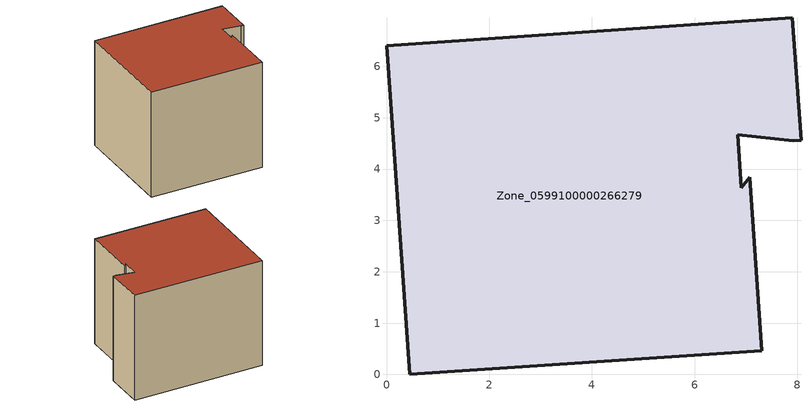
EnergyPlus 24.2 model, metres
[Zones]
Zone_0599100000266279
 floor ground (C_G): 6.84,4.67 6.91,3.63 7.08,3.84 7.31,0.46 0.45,0 0,6.4 7.9,6.95 8.07,4.56 7.92,4.55 z0
 wall outside (C_F): 0.45,0 7.31,0.46 7.08,3.84 6.91,3.63 6.84,4.67 7.92,4.55 8.07,4.56 7.9,6.95 0,6.4 0.45,0 z0:6.59
 roof outside (C_R): 7.08,3.84 6.91,3.63 6.84,4.67 7.92,4.55 8.07,4.56 7.9,6.95 0,6.4 0.45,0 7.31,0.46 z6.59
[BUILDING]
Pand.0599100000266279: North Axis=0; Terrain=City; Loads Convergence Tolerance Value=0.04; Temperature Convergence Tolerance Value=0.4; Solar Distribution=FullExterior; Maximum Number of Warmup Days=25; Minimum Number of Warmup Days=1
[Site:Location]
Rotterdam.The.Hague.AP_ZH_NLD Design_Conditions: Latitude=51.96; Longitude=4.45; Time Zone=1; Elevation=-4.5
[SITE:GROUNDTEMPERATURE:BUILDINGSURFACE]
18, 18, 18, 18, 18, 18, 18, 18, 18, 18, 18, 18
[MATERIAL] Thermal Absorptance=0.9; Solar Absorptance=0.7; Visible Absorptance=0.7
Name | Roughness | Thickness | Conductivity | Density | Specific Heat
G.TI.1946 | MediumSmooth | 0.15 | 1 | 540 | 1210
F.TI.1946 | Rough | 0.3 | 0.857143 | 1920 | 840
R.TI.1946 | MediumRough | 0.2 | 0.1 | 1500 | 1000
[CONSTRUCTION]
C_G: G.TI.1946
C_F: F.TI.1946
C_R: R.TI.1946
[ZONE]
Zone_0599100000266279: Type=1; Multiplier=1; Ceiling Height=Autocalculate; Volume=Autocalculate; Floor Area=autocalculate; Part of Total Floor Area=Yes
[ZONEINFILTRATION:DESIGNFLOWRATE]
Infil_Zone_0599100000266279: Zone or ZoneList or Space or SpaceList=Zone_0599100000266279; Schedule=AlwaysOn; Design Flow Rate Calculation Method=Flow/Area; Flow Rate per Floor Area=0.003; Constant Term Coefficient=1; Temperature Term Coefficient=0; Velocity Term Coefficient=0; Velocity Squared Term Coefficient=0
[HVACTEMPLATE:ZONE:IDEALLOADSAIRSYSTEM]
Zone_0599100000266279: Maximum Heating Supply Air Temperature=50; Minimum Cooling Supply Air Temperature=13; Maximum Heating Supply Air Humidity Ratio=0.0156; Minimum Cooling Supply Air Humidity Ratio=0.0077; Heating Limit=NoLimit; Cooling Limit=NoLimit; Dehumidification Control Type=ConstantSensibleHeatRatio; Cooling Sensible Heat Ratio=0.7; Dehumidification Setpoint=60; Humidification Control Type=None; Humidification Setpoint=30; Outdoor Air Method=None; Outdoor Air Flow Rate per Person=0.00944; Outdoor Air Flow Rate per Zone Floor Area=0; Outdoor Air Flow Rate per Zone=0; Demand Controlled Ventilation Type=None; Outdoor Air Economizer Type=NoEconomizer; Heat Recovery Type=None; Sensible Heat Recovery Effectiveness=0.7; Latent Heat Recovery Effectiveness=0.65
[ZONECONTROL:THERMOSTAT]
ThermostatControl_Zone_0599100000266279: Zone or ZoneList=Zone_0599100000266279; Control Type Schedule=DualSetpointControlType; Control 1=Thermostat_Zone_0599100000266279; Temperature Difference Between Cutout And Setpoint=0
[THERMOSTATSETPOINT:DUALSETPOINT]
Thermostat_Zone_0599100000266279: Heating Setpoint Temperature Schedule=HeatingSetpoint_Zone_0599100000266279; Cooling Setpoint Temperature Schedule=CoolingSetpoint_Zone_0599100000266279
[SCHEDULE:COMPACT]
HeatingSetpoint_Zone_0599100000266279: Through: 12/31, For: AllDays, Until: 24:00, 21
CoolingSetpoint_Zone_0599100000266279: Through: 12/31, For: AllDays, Until: 24:00, 24
DualSetpointControlType: Through: 12/31, For: AllDays, Until: 24:00, 4
AlwaysOn: Through: 12/31, For: AllDays, Until: 24:00, 1
